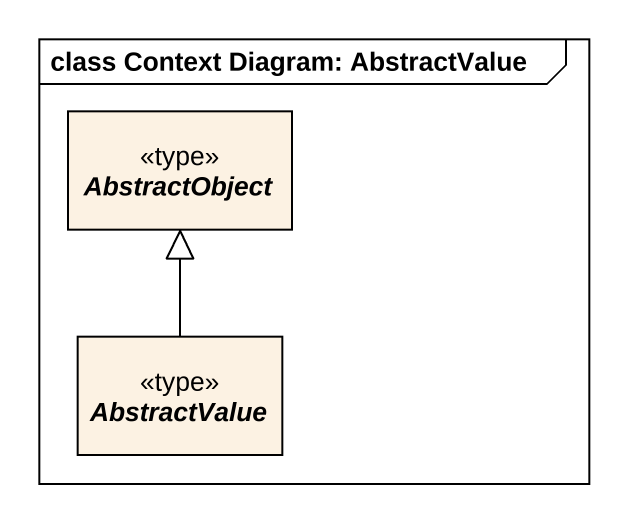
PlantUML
@startuml
mainframe class Context Diagram: AbstractValue
hide circle
hide empty members
abstract class AbstractObject <<type>>
abstract class AbstractValue <<type>>
AbstractValue -up-|> AbstractObject
@enduml
